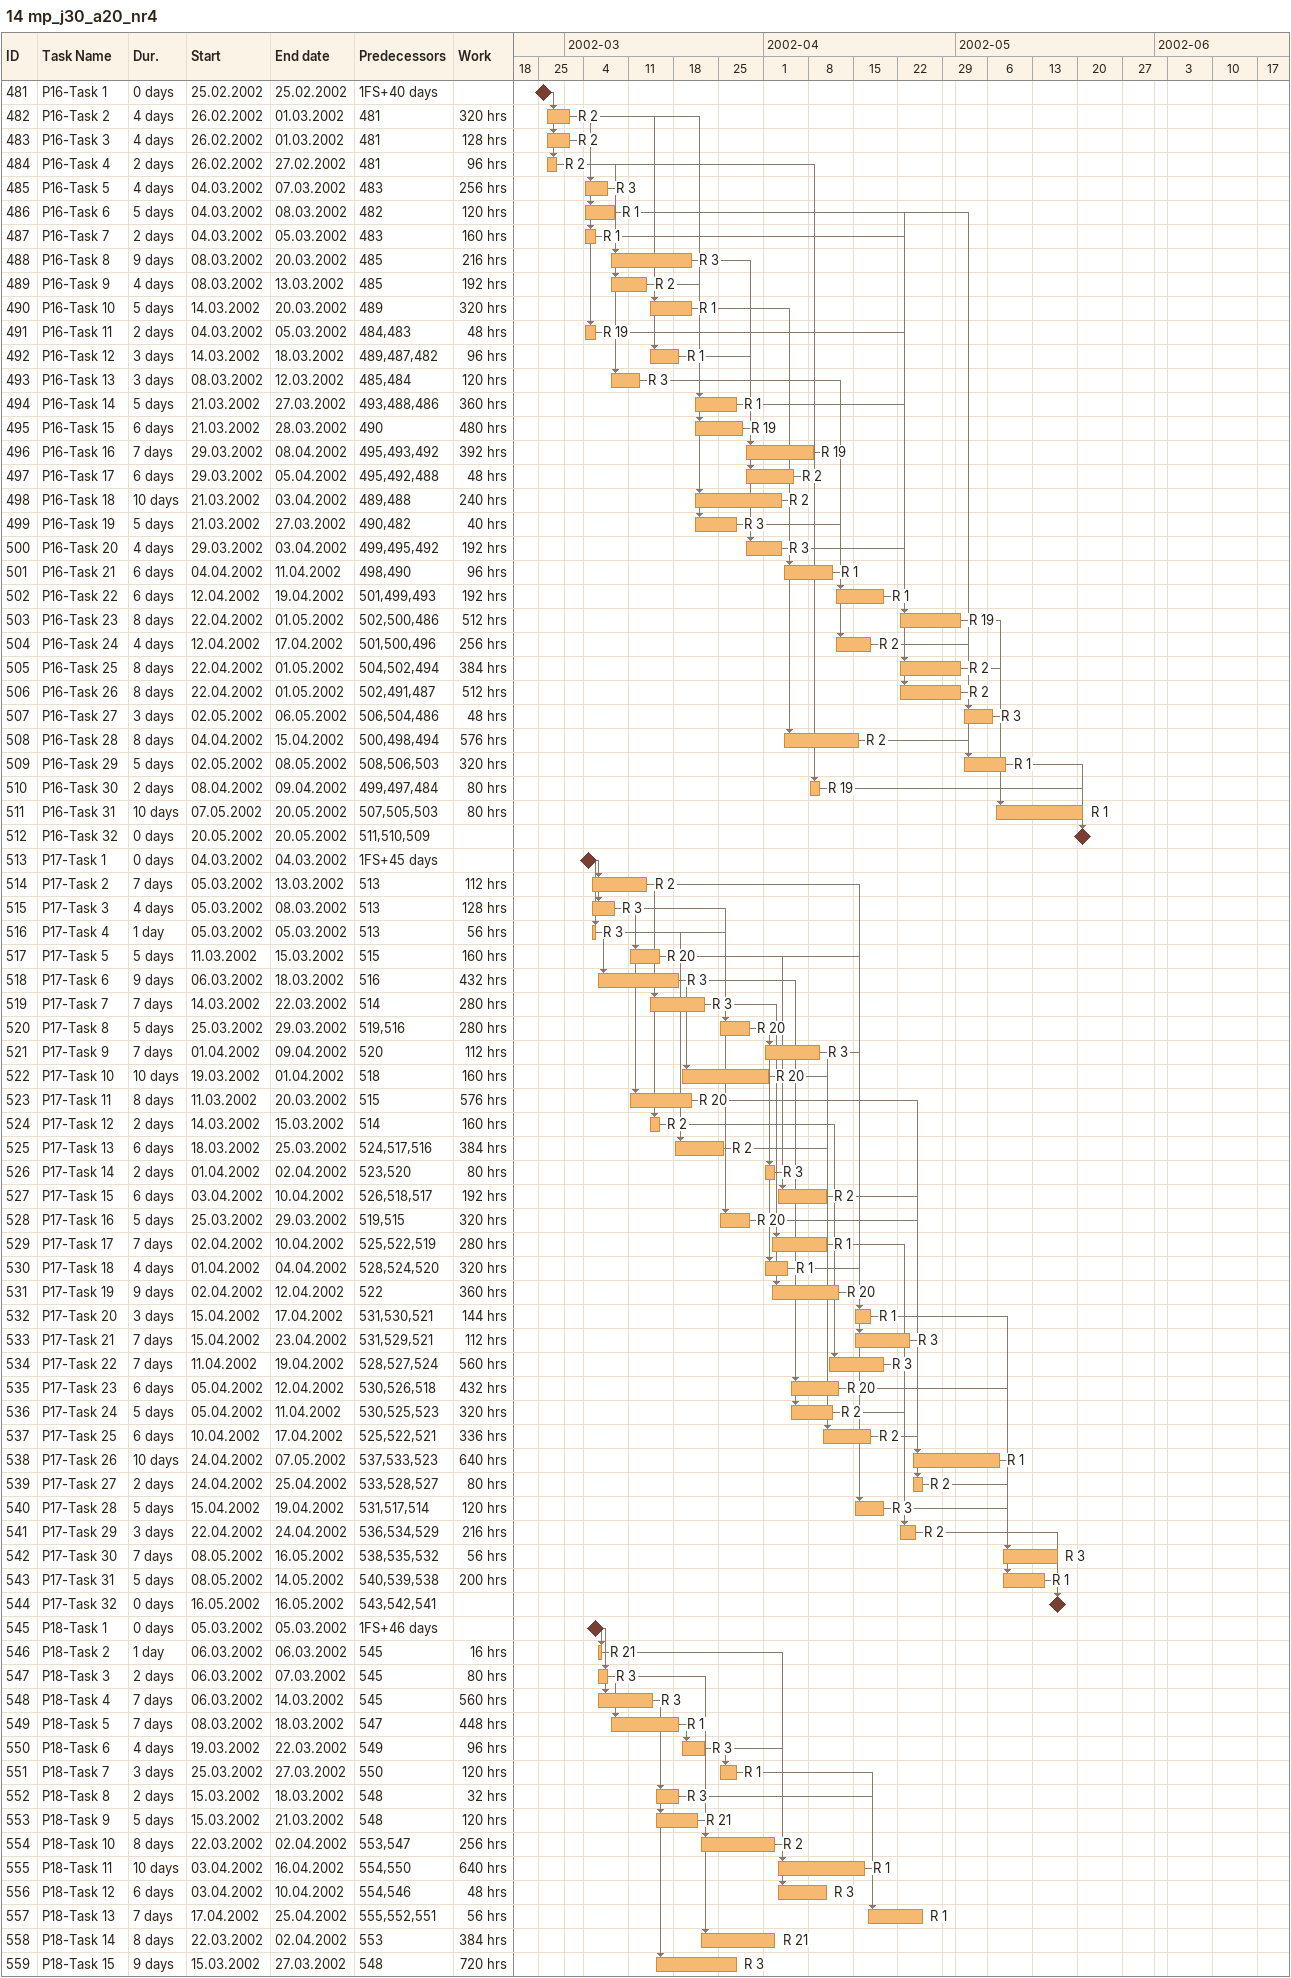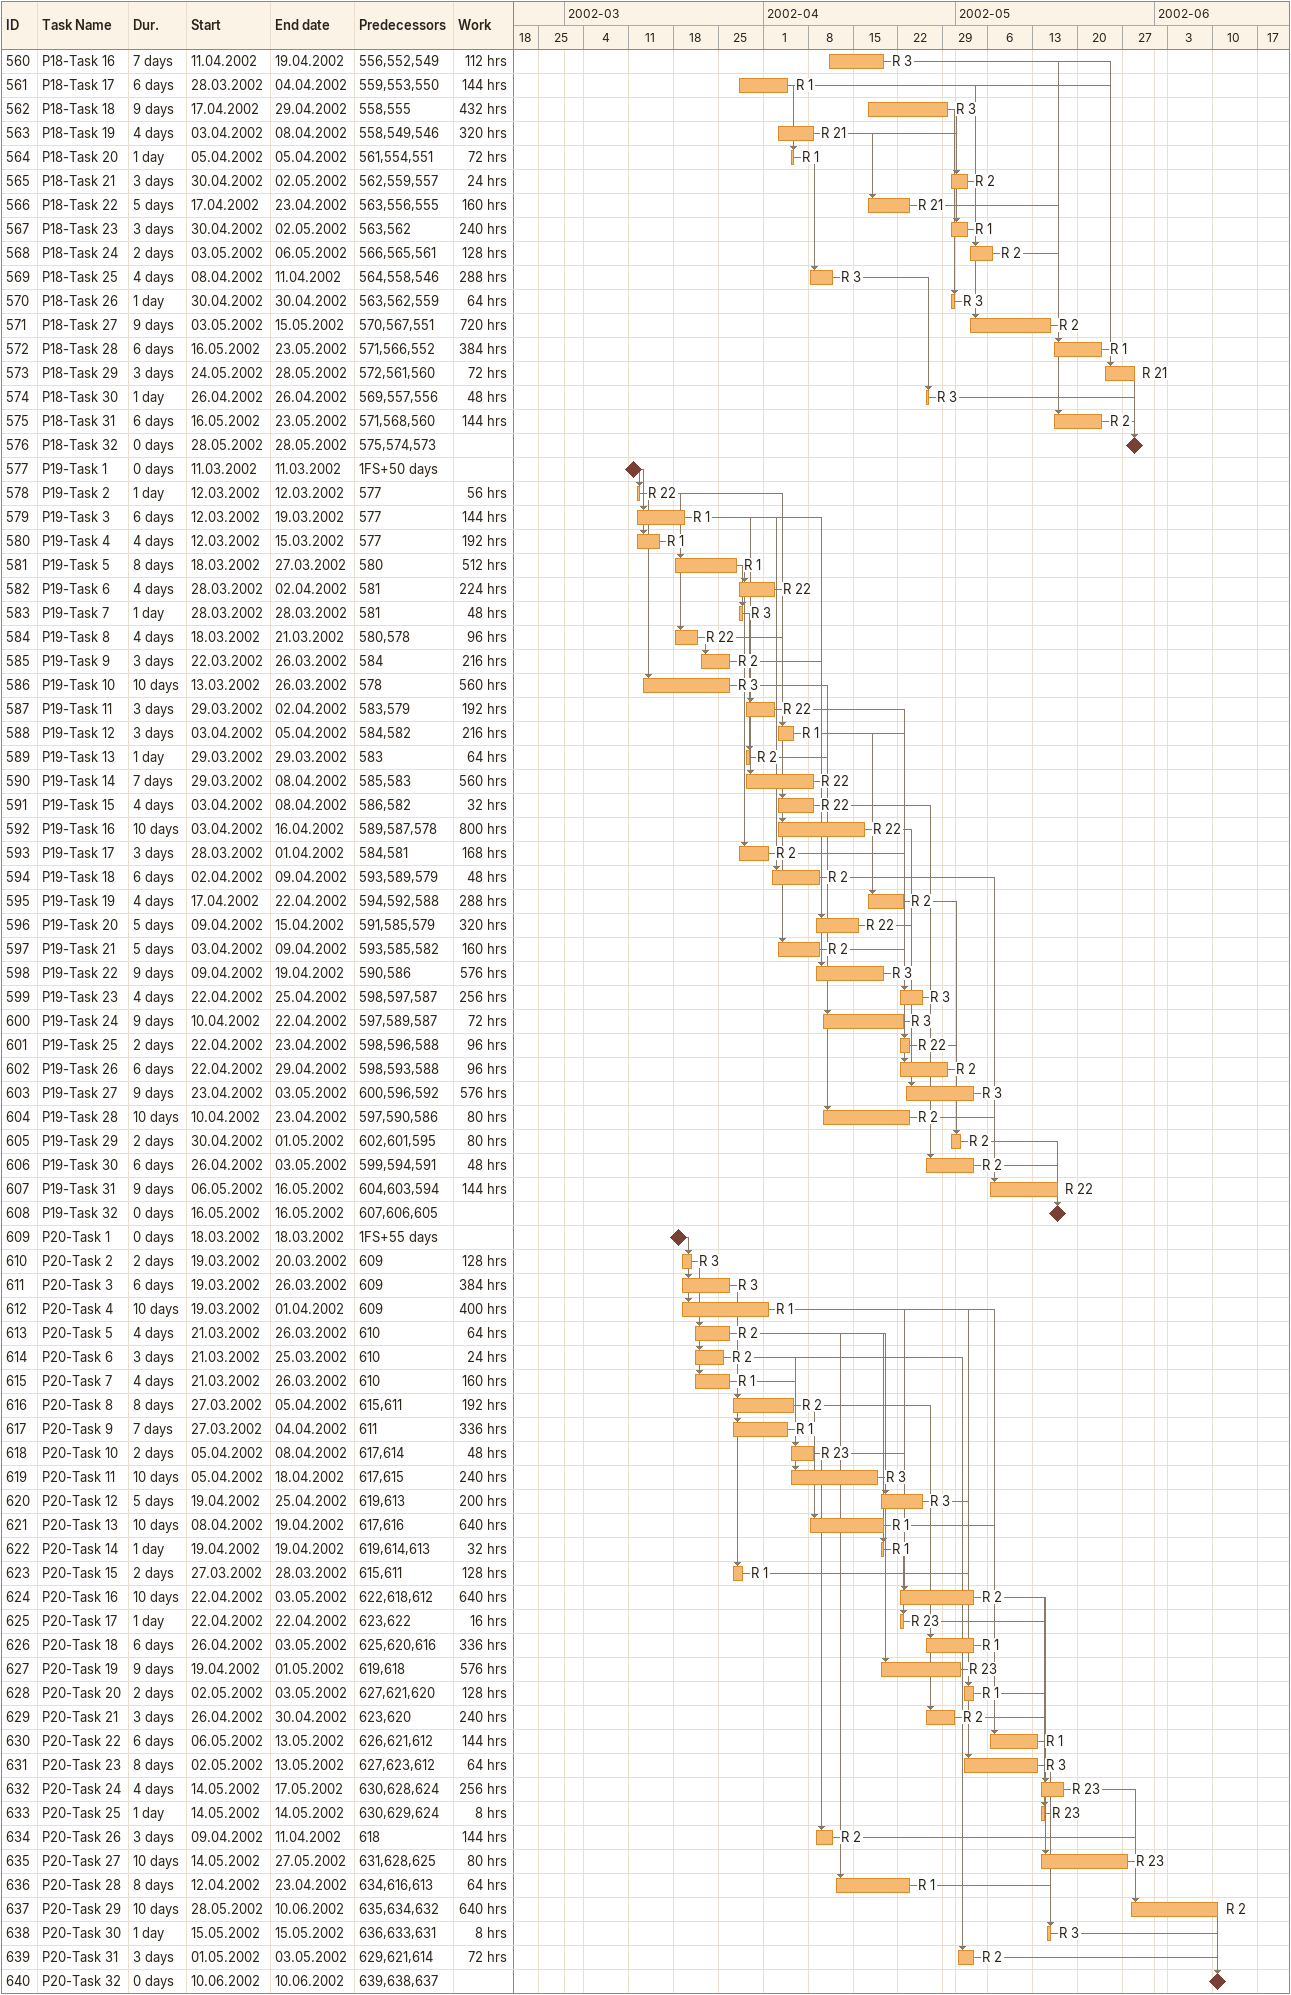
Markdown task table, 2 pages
14 mp_j30_a20_nr4

| ID | Task | Duration | Start | Finish | Predecessors | Resources | Work (h) |
|---|---|---|---|---|---|---|---|
| 481 | P16-Task 1 | 0d | 2002-02-25 | 2002-02-25 | 1FS+40d |  |  |
| 482 | P16-Task 2 | 4d | 2002-02-26 | 2002-03-01 | 481 | R 2 | 320 |
| 483 | P16-Task 3 | 4d | 2002-02-26 | 2002-03-01 | 481 | R 2 | 128 |
| 484 | P16-Task 4 | 2d | 2002-02-26 | 2002-02-27 | 481 | R 2 | 96 |
| 485 | P16-Task 5 | 4d | 2002-03-04 | 2002-03-07 | 483 | R 3 | 256 |
| 486 | P16-Task 6 | 5d | 2002-03-04 | 2002-03-08 | 482 | R 1 | 120 |
| 487 | P16-Task 7 | 2d | 2002-03-04 | 2002-03-05 | 483 | R 1 | 160 |
| 488 | P16-Task 8 | 9d | 2002-03-08 | 2002-03-20 | 485 | R 3 | 216 |
| 489 | P16-Task 9 | 4d | 2002-03-08 | 2002-03-13 | 485 | R 2 | 192 |
| 490 | P16-Task 10 | 5d | 2002-03-14 | 2002-03-20 | 489 | R 1 | 320 |
| 491 | P16-Task 11 | 2d | 2002-03-04 | 2002-03-05 | 484, 483 | R 19 | 48 |
| 492 | P16-Task 12 | 3d | 2002-03-14 | 2002-03-18 | 489, 487, 482 | R 1 | 96 |
| 493 | P16-Task 13 | 3d | 2002-03-08 | 2002-03-12 | 485, 484 | R 3 | 120 |
| 494 | P16-Task 14 | 5d | 2002-03-21 | 2002-03-27 | 493, 488, 486 | R 1 | 360 |
| 495 | P16-Task 15 | 6d | 2002-03-21 | 2002-03-28 | 490 | R 19 | 480 |
| 496 | P16-Task 16 | 7d | 2002-03-29 | 2002-04-08 | 495, 493, 492 | R 19 | 392 |
| 497 | P16-Task 17 | 6d | 2002-03-29 | 2002-04-05 | 495, 492, 488 | R 2 | 48 |
| 498 | P16-Task 18 | 10d | 2002-03-21 | 2002-04-03 | 489, 488 | R 2 | 240 |
| 499 | P16-Task 19 | 5d | 2002-03-21 | 2002-03-27 | 490, 482 | R 3 | 40 |
| 500 | P16-Task 20 | 4d | 2002-03-29 | 2002-04-03 | 499, 495, 492 | R 3 | 192 |
| 501 | P16-Task 21 | 6d | 2002-04-04 | 2002-04-11 | 498, 490 | R 1 | 96 |
| 502 | P16-Task 22 | 6d | 2002-04-12 | 2002-04-19 | 501, 499, 493 | R 1 | 192 |
| 503 | P16-Task 23 | 8d | 2002-04-22 | 2002-05-01 | 502, 500, 486 | R 19 | 512 |
| 504 | P16-Task 24 | 4d | 2002-04-12 | 2002-04-17 | 501, 500, 496 | R 2 | 256 |
| 505 | P16-Task 25 | 8d | 2002-04-22 | 2002-05-01 | 504, 502, 494 | R 2 | 384 |
| 506 | P16-Task 26 | 8d | 2002-04-22 | 2002-05-01 | 502, 491, 487 | R 2 | 512 |
| 507 | P16-Task 27 | 3d | 2002-05-02 | 2002-05-06 | 506, 504, 486 | R 3 | 48 |
| 508 | P16-Task 28 | 8d | 2002-04-04 | 2002-04-15 | 500, 498, 494 | R 2 | 576 |
| 509 | P16-Task 29 | 5d | 2002-05-02 | 2002-05-08 | 508, 506, 503 | R 1 | 320 |
| 510 | P16-Task 30 | 2d | 2002-04-08 | 2002-04-09 | 499, 497, 484 | R 19 | 80 |
| 511 | P16-Task 31 | 10d | 2002-05-07 | 2002-05-20 | 507, 505, 503 | R 1 | 80 |
| 512 | P16-Task 32 | 0d | 2002-05-20 | 2002-05-20 | 511, 510, 509 |  |  |
| 513 | P17-Task 1 | 0d | 2002-03-04 | 2002-03-04 | 1FS+45d |  |  |
| 514 | P17-Task 2 | 7d | 2002-03-05 | 2002-03-13 | 513 | R 2 | 112 |
| 515 | P17-Task 3 | 4d | 2002-03-05 | 2002-03-08 | 513 | R 3 | 128 |
| 516 | P17-Task 4 | 1d | 2002-03-05 | 2002-03-05 | 513 | R 3 | 56 |
| 517 | P17-Task 5 | 5d | 2002-03-11 | 2002-03-15 | 515 | R 20 | 160 |
| 518 | P17-Task 6 | 9d | 2002-03-06 | 2002-03-18 | 516 | R 3 | 432 |
| 519 | P17-Task 7 | 7d | 2002-03-14 | 2002-03-22 | 514 | R 3 | 280 |
| 520 | P17-Task 8 | 5d | 2002-03-25 | 2002-03-29 | 519, 516 | R 20 | 280 |
| 521 | P17-Task 9 | 7d | 2002-04-01 | 2002-04-09 | 520 | R 3 | 112 |
| 522 | P17-Task 10 | 10d | 2002-03-19 | 2002-04-01 | 518 | R 20 | 160 |
| 523 | P17-Task 11 | 8d | 2002-03-11 | 2002-03-20 | 515 | R 20 | 576 |
| 524 | P17-Task 12 | 2d | 2002-03-14 | 2002-03-15 | 514 | R 2 | 160 |
| 525 | P17-Task 13 | 6d | 2002-03-18 | 2002-03-25 | 524, 517, 516 | R 2 | 384 |
| 526 | P17-Task 14 | 2d | 2002-04-01 | 2002-04-02 | 523, 520 | R 3 | 80 |
| 527 | P17-Task 15 | 6d | 2002-04-03 | 2002-04-10 | 526, 518, 517 | R 2 | 192 |
| 528 | P17-Task 16 | 5d | 2002-03-25 | 2002-03-29 | 519, 515 | R 20 | 320 |
| 529 | P17-Task 17 | 7d | 2002-04-02 | 2002-04-10 | 525, 522, 519 | R 1 | 280 |
| 530 | P17-Task 18 | 4d | 2002-04-01 | 2002-04-04 | 528, 524, 520 | R 1 | 320 |
| 531 | P17-Task 19 | 9d | 2002-04-02 | 2002-04-12 | 522 | R 20 | 360 |
| 532 | P17-Task 20 | 3d | 2002-04-15 | 2002-04-17 | 531, 530, 521 | R 1 | 144 |
| 533 | P17-Task 21 | 7d | 2002-04-15 | 2002-04-23 | 531, 529, 521 | R 3 | 112 |
| 534 | P17-Task 22 | 7d | 2002-04-11 | 2002-04-19 | 528, 527, 524 | R 3 | 560 |
| 535 | P17-Task 23 | 6d | 2002-04-05 | 2002-04-12 | 530, 526, 518 | R 20 | 432 |
| 536 | P17-Task 24 | 5d | 2002-04-05 | 2002-04-11 | 530, 525, 523 | R 2 | 320 |
| 537 | P17-Task 25 | 6d | 2002-04-10 | 2002-04-17 | 525, 522, 521 | R 2 | 336 |
| 538 | P17-Task 26 | 10d | 2002-04-24 | 2002-05-07 | 537, 533, 523 | R 1 | 640 |
| 539 | P17-Task 27 | 2d | 2002-04-24 | 2002-04-25 | 533, 528, 527 | R 2 | 80 |
| 540 | P17-Task 28 | 5d | 2002-04-15 | 2002-04-19 | 531, 517, 514 | R 3 | 120 |
| 541 | P17-Task 29 | 3d | 2002-04-22 | 2002-04-24 | 536, 534, 529 | R 2 | 216 |
| 542 | P17-Task 30 | 7d | 2002-05-08 | 2002-05-16 | 538, 535, 532 | R 3 | 56 |
| 543 | P17-Task 31 | 5d | 2002-05-08 | 2002-05-14 | 540, 539, 538 | R 1 | 200 |
| 544 | P17-Task 32 | 0d | 2002-05-16 | 2002-05-16 | 543, 542, 541 |  |  |
| 545 | P18-Task 1 | 0d | 2002-03-05 | 2002-03-05 | 1FS+46d |  |  |
| 546 | P18-Task 2 | 1d | 2002-03-06 | 2002-03-06 | 545 | R 21 | 16 |
| 547 | P18-Task 3 | 2d | 2002-03-06 | 2002-03-07 | 545 | R 3 | 80 |
| 548 | P18-Task 4 | 7d | 2002-03-06 | 2002-03-14 | 545 | R 3 | 560 |
| 549 | P18-Task 5 | 7d | 2002-03-08 | 2002-03-18 | 547 | R 1 | 448 |
| 550 | P18-Task 6 | 4d | 2002-03-19 | 2002-03-22 | 549 | R 3 | 96 |
| 551 | P18-Task 7 | 3d | 2002-03-25 | 2002-03-27 | 550 | R 1 | 120 |
| 552 | P18-Task 8 | 2d | 2002-03-15 | 2002-03-18 | 548 | R 3 | 32 |
| 553 | P18-Task 9 | 5d | 2002-03-15 | 2002-03-21 | 548 | R 21 | 120 |
| 554 | P18-Task 10 | 8d | 2002-03-22 | 2002-04-02 | 553, 547 | R 2 | 256 |
| 555 | P18-Task 11 | 10d | 2002-04-03 | 2002-04-16 | 554, 550 | R 1 | 640 |
| 556 | P18-Task 12 | 6d | 2002-04-03 | 2002-04-10 | 554, 546 | R 3 | 48 |
| 557 | P18-Task 13 | 7d | 2002-04-17 | 2002-04-25 | 555, 552, 551 | R 1 | 56 |
| 558 | P18-Task 14 | 8d | 2002-03-22 | 2002-04-02 | 553 | R 21 | 384 |
| 559 | P18-Task 15 | 9d | 2002-03-15 | 2002-03-27 | 548 | R 3 | 720 |
| 560 | P18-Task 16 | 7d | 2002-04-11 | 2002-04-19 | 556, 552, 549 | R 3 | 112 |
| 561 | P18-Task 17 | 6d | 2002-03-28 | 2002-04-04 | 559, 553, 550 | R 1 | 144 |
| 562 | P18-Task 18 | 9d | 2002-04-17 | 2002-04-29 | 558, 555 | R 3 | 432 |
| 563 | P18-Task 19 | 4d | 2002-04-03 | 2002-04-08 | 558, 549, 546 | R 21 | 320 |
| 564 | P18-Task 20 | 1d | 2002-04-05 | 2002-04-05 | 561, 554, 551 | R 1 | 72 |
| 565 | P18-Task 21 | 3d | 2002-04-30 | 2002-05-02 | 562, 559, 557 | R 2 | 24 |
| 566 | P18-Task 22 | 5d | 2002-04-17 | 2002-04-23 | 563, 556, 555 | R 21 | 160 |
| 567 | P18-Task 23 | 3d | 2002-04-30 | 2002-05-02 | 563, 562 | R 1 | 240 |
| 568 | P18-Task 24 | 2d | 2002-05-03 | 2002-05-06 | 566, 565, 561 | R 2 | 128 |
| 569 | P18-Task 25 | 4d | 2002-04-08 | 2002-04-11 | 564, 558, 546 | R 3 | 288 |
| 570 | P18-Task 26 | 1d | 2002-04-30 | 2002-04-30 | 563, 562, 559 | R 3 | 64 |
| 571 | P18-Task 27 | 9d | 2002-05-03 | 2002-05-15 | 570, 567, 551 | R 2 | 720 |
| 572 | P18-Task 28 | 6d | 2002-05-16 | 2002-05-23 | 571, 566, 552 | R 1 | 384 |
| 573 | P18-Task 29 | 3d | 2002-05-24 | 2002-05-28 | 572, 561, 560 | R 21 | 72 |
| 574 | P18-Task 30 | 1d | 2002-04-26 | 2002-04-26 | 569, 557, 556 | R 3 | 48 |
| 575 | P18-Task 31 | 6d | 2002-05-16 | 2002-05-23 | 571, 568, 560 | R 2 | 144 |
| 576 | P18-Task 32 | 0d | 2002-05-28 | 2002-05-28 | 575, 574, 573 |  |  |
| 577 | P19-Task 1 | 0d | 2002-03-11 | 2002-03-11 | 1FS+50d |  |  |
| 578 | P19-Task 2 | 1d | 2002-03-12 | 2002-03-12 | 577 | R 22 | 56 |
| 579 | P19-Task 3 | 6d | 2002-03-12 | 2002-03-19 | 577 | R 1 | 144 |
| 580 | P19-Task 4 | 4d | 2002-03-12 | 2002-03-15 | 577 | R 1 | 192 |
| 581 | P19-Task 5 | 8d | 2002-03-18 | 2002-03-27 | 580 | R 1 | 512 |
| 582 | P19-Task 6 | 4d | 2002-03-28 | 2002-04-02 | 581 | R 22 | 224 |
| 583 | P19-Task 7 | 1d | 2002-03-28 | 2002-03-28 | 581 | R 3 | 48 |
| 584 | P19-Task 8 | 4d | 2002-03-18 | 2002-03-21 | 580, 578 | R 22 | 96 |
| 585 | P19-Task 9 | 3d | 2002-03-22 | 2002-03-26 | 584 | R 2 | 216 |
| 586 | P19-Task 10 | 10d | 2002-03-13 | 2002-03-26 | 578 | R 3 | 560 |
| 587 | P19-Task 11 | 3d | 2002-03-29 | 2002-04-02 | 583, 579 | R 22 | 192 |
| 588 | P19-Task 12 | 3d | 2002-04-03 | 2002-04-05 | 584, 582 | R 1 | 216 |
| 589 | P19-Task 13 | 1d | 2002-03-29 | 2002-03-29 | 583 | R 2 | 64 |
| 590 | P19-Task 14 | 7d | 2002-03-29 | 2002-04-08 | 585, 583 | R 22 | 560 |
| 591 | P19-Task 15 | 4d | 2002-04-03 | 2002-04-08 | 586, 582 | R 22 | 32 |
| 592 | P19-Task 16 | 10d | 2002-04-03 | 2002-04-16 | 589, 587, 578 | R 22 | 800 |
| 593 | P19-Task 17 | 3d | 2002-03-28 | 2002-04-01 | 584, 581 | R 2 | 168 |
| 594 | P19-Task 18 | 6d | 2002-04-02 | 2002-04-09 | 593, 589, 579 | R 2 | 48 |
| 595 | P19-Task 19 | 4d | 2002-04-17 | 2002-04-22 | 594, 592, 588 | R 2 | 288 |
| 596 | P19-Task 20 | 5d | 2002-04-09 | 2002-04-15 | 591, 585, 579 | R 22 | 320 |
| 597 | P19-Task 21 | 5d | 2002-04-03 | 2002-04-09 | 593, 585, 582 | R 2 | 160 |
| 598 | P19-Task 22 | 9d | 2002-04-09 | 2002-04-19 | 590, 586 | R 3 | 576 |
| 599 | P19-Task 23 | 4d | 2002-04-22 | 2002-04-25 | 598, 597, 587 | R 3 | 256 |
| 600 | P19-Task 24 | 9d | 2002-04-10 | 2002-04-22 | 597, 589, 587 | R 3 | 72 |
| 601 | P19-Task 25 | 2d | 2002-04-22 | 2002-04-23 | 598, 596, 588 | R 22 | 96 |
| 602 | P19-Task 26 | 6d | 2002-04-22 | 2002-04-29 | 598, 593, 588 | R 2 | 96 |
| 603 | P19-Task 27 | 9d | 2002-04-23 | 2002-05-03 | 600, 596, 592 | R 3 | 576 |
| 604 | P19-Task 28 | 10d | 2002-04-10 | 2002-04-23 | 597, 590, 586 | R 2 | 80 |
| 605 | P19-Task 29 | 2d | 2002-04-30 | 2002-05-01 | 602, 601, 595 | R 2 | 80 |
| 606 | P19-Task 30 | 6d | 2002-04-26 | 2002-05-03 | 599, 594, 591 | R 2 | 48 |
| 607 | P19-Task 31 | 9d | 2002-05-06 | 2002-05-16 | 604, 603, 594 | R 22 | 144 |
| 608 | P19-Task 32 | 0d | 2002-05-16 | 2002-05-16 | 607, 606, 605 |  |  |
| 609 | P20-Task 1 | 0d | 2002-03-18 | 2002-03-18 | 1FS+55d |  |  |
| 610 | P20-Task 2 | 2d | 2002-03-19 | 2002-03-20 | 609 | R 3 | 128 |
| 611 | P20-Task 3 | 6d | 2002-03-19 | 2002-03-26 | 609 | R 3 | 384 |
| 612 | P20-Task 4 | 10d | 2002-03-19 | 2002-04-01 | 609 | R 1 | 400 |
| 613 | P20-Task 5 | 4d | 2002-03-21 | 2002-03-26 | 610 | R 2 | 64 |
| 614 | P20-Task 6 | 3d | 2002-03-21 | 2002-03-25 | 610 | R 2 | 24 |
| 615 | P20-Task 7 | 4d | 2002-03-21 | 2002-03-26 | 610 | R 1 | 160 |
| 616 | P20-Task 8 | 8d | 2002-03-27 | 2002-04-05 | 615, 611 | R 2 | 192 |
| 617 | P20-Task 9 | 7d | 2002-03-27 | 2002-04-04 | 611 | R 1 | 336 |
| 618 | P20-Task 10 | 2d | 2002-04-05 | 2002-04-08 | 617, 614 | R 23 | 48 |
| 619 | P20-Task 11 | 10d | 2002-04-05 | 2002-04-18 | 617, 615 | R 3 | 240 |
| 620 | P20-Task 12 | 5d | 2002-04-19 | 2002-04-25 | 619, 613 | R 3 | 200 |
| 621 | P20-Task 13 | 10d | 2002-04-08 | 2002-04-19 | 617, 616 | R 1 | 640 |
| 622 | P20-Task 14 | 1d | 2002-04-19 | 2002-04-19 | 619, 614, 613 | R 1 | 32 |
| 623 | P20-Task 15 | 2d | 2002-03-27 | 2002-03-28 | 615, 611 | R 1 | 128 |
| 624 | P20-Task 16 | 10d | 2002-04-22 | 2002-05-03 | 622, 618, 612 | R 2 | 640 |
| 625 | P20-Task 17 | 1d | 2002-04-22 | 2002-04-22 | 623, 622 | R 23 | 16 |
| 626 | P20-Task 18 | 6d | 2002-04-26 | 2002-05-03 | 625, 620, 616 | R 1 | 336 |
| 627 | P20-Task 19 | 9d | 2002-04-19 | 2002-05-01 | 619, 618 | R 23 | 576 |
| 628 | P20-Task 20 | 2d | 2002-05-02 | 2002-05-03 | 627, 621, 620 | R 1 | 128 |
| 629 | P20-Task 21 | 3d | 2002-04-26 | 2002-04-30 | 623, 620 | R 2 | 240 |
| 630 | P20-Task 22 | 6d | 2002-05-06 | 2002-05-13 | 626, 621, 612 | R 1 | 144 |
| 631 | P20-Task 23 | 8d | 2002-05-02 | 2002-05-13 | 627, 623, 612 | R 3 | 64 |
| 632 | P20-Task 24 | 4d | 2002-05-14 | 2002-05-17 | 630, 628, 624 | R 23 | 256 |
| 633 | P20-Task 25 | 1d | 2002-05-14 | 2002-05-14 | 630, 629, 624 | R 23 | 8 |
| 634 | P20-Task 26 | 3d | 2002-04-09 | 2002-04-11 | 618 | R 2 | 144 |
| 635 | P20-Task 27 | 10d | 2002-05-14 | 2002-05-27 | 631, 628, 625 | R 23 | 80 |
| 636 | P20-Task 28 | 8d | 2002-04-12 | 2002-04-23 | 634, 616, 613 | R 1 | 64 |
| 637 | P20-Task 29 | 10d | 2002-05-28 | 2002-06-10 | 635, 634, 632 | R 2 | 640 |
| 638 | P20-Task 30 | 1d | 2002-05-15 | 2002-05-15 | 636, 633, 631 | R 3 | 8 |
| 639 | P20-Task 31 | 3d | 2002-05-01 | 2002-05-03 | 629, 621, 614 | R 2 | 72 |
| 640 | P20-Task 32 | 0d | 2002-06-10 | 2002-06-10 | 639, 638, 637 |  |  |
